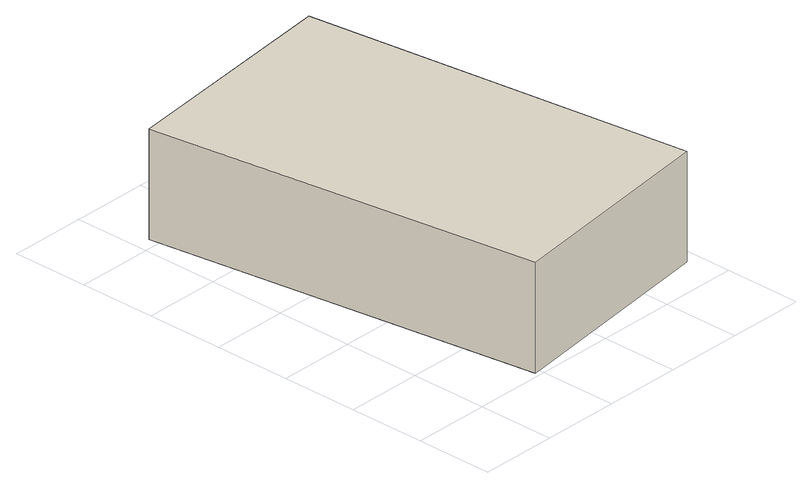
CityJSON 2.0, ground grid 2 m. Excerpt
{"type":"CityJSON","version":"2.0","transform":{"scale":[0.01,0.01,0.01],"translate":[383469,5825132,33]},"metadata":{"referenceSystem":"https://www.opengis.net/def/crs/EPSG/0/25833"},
"CityObjects":{
"building1":{"type":"Building","attributes":{"Gemeindeschluessel":"11000012","BezugspunktDach":"2200","function":"31001_2430","measuredHeight":2.81,"storeysAboveGround":1},"address":[{"country":"Germany","locality":"Berlin","thoroughfareNumber":"44 (35)","thoroughfareName":"Avenue Jean Mermoz"}],"geometry":[{"type":"Solid","lod":"1","boundaries":[[[[0,1,2,3]],[[4,5,6,7]],[[4,7,3,2]],[[5,4,2,1]],[[6,5,1,0]],[[7,6,0,3]]]]}]}
},
"vertices":[
[187,12,338],[766,92,338],[638,1099,338],[42,1028,338],[638,1099,57],[766,92,57],[187,12,57],[42,1028,57]
]}
